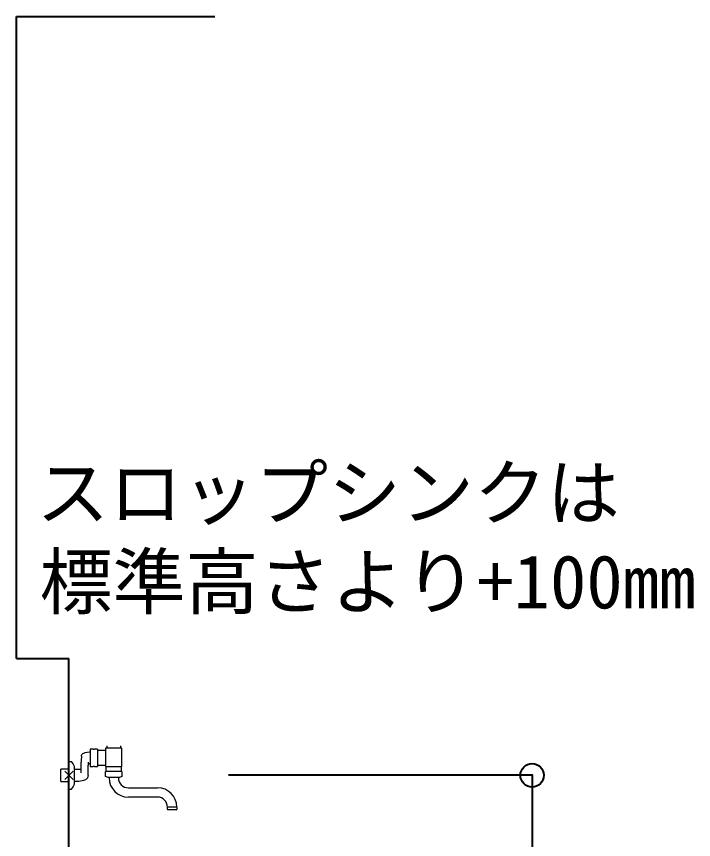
# Model space of a CAD drawing. Units: millimetres at full size, sheet at 1:50. Extents: x -31113 to 29332, y -20209 to 31249.
# Drawn here: x -4990 to -3830, y -107 to 1303 of the extents above; entities that cross this region are included whole.
import ezdxf
from ezdxf.enums import TextEntityAlignment as Align

# ---------------------------------------------------------------- set-up
doc = ezdxf.new("R2010")
doc.units = ezdxf.units.MM
doc.header["$LTSCALE"] = 50
doc.header["$PDMODE"] = 32
doc.header["$PDSIZE"] = 40
doc.layers.add('B-A_文字', color=7, linetype='Continuous', lineweight=25)
doc.layers.add('B-F_寸法・方位', color=7, linetype='Continuous', lineweight=25)
doc.styles.add('ＭＳ ゴシック', font='')
doc.styles.get('ＭＳ ゴシック').set_extended_font_data('MS Gothic')

msp = doc.modelspace()

# ---------------------------------------------------------------- linework, layer by layer
at = {"layer": 'B-A_文字'}
for p, q in [((-4990.42, 1303.29), (-4650.51, 1303.29)), ((-4990.42, 203.29), (-4990.42, 1303.29)), ((-4990.42, 203.29), (-4900.42, 203.29)), ((-4900.42, -1096.71), (-4900.42, 203.29))]:
    msp.add_line(p, q, dxfattribs=at)
at = {"layer": 'B-A_文字', "lineweight": 18}
for p, q in [((-4865.42, 43.54), (-4863.92, 43.54)), ((-4863.92, 48.04), (-4863.92, 41.02)), ((-4858.83, 48.21), (-4856.52, 48.21)), ((-4851.42, 48.04), (-4851.42, 41.02)), ((-4851.42, 46.54), (-4837.72, 46.54)), ((-4823.72, 49.79), (-4837.72, 49.79)), ((-4835.22, 49.79), (-4835.22, 53.79)), ((-4809.72, 49.79), (-4823.72, 49.79)), ((-4812.22, 53.79), (-4812.22, 49.79)), ((-4809.72, 17.64), (-4809.72, 49.79)), ((-4851.42, 41.02), (-4851.42, 26.28)), ((-4900.42, 27.04), (-4895.92, 27.04)), ((-4900.42, 27.04), (-4900.42, -20.46)), ((-4890.92, -11.71), (-4890.92, 18.29)), ((-4879.42, 14.77), (-4879.42, 25.69)), ((-4879.42, 7.29), (-4879.42, 14.85)), ((-4867.43, 15.16), (-4867.42, 20.69)), ((-4867.42, 25.94), (-4867.42, 25.69)), ((-4867.42, 25.69), (-4867.42, 20.69)), ((-4863.92, 23.04), (-4865.42, 23.04)), ((-4863.92, 18.55), (-4863.92, 18.54)), ((-4856.52, 18.38), (-4858.83, 18.38)), ((-4851.45, 18.54), (-4851.42, 18.55)), ((-4851.42, 26.28), (-4851.42, 18.55)), ((-4837.72, 20.04), (-4851.42, 20.04)), ((-4851.42, 18.55), (-4851.42, 18.54)), ((-4823.72, 17.64), (-4837.72, 17.64)), ((-4836.72, 9.94), (-4836.72, 17.64)), ((-4809.72, 17.64), (-4823.72, 17.64)), ((-4810.72, 17.64), (-4810.72, 9.94)), ((-4900.42, 13.79), (-4914.42, 13.79)), ((-4914.42, -7.18), (-4914.42, 13.79)), ((-4893.35, -3.78), (-4907.49, 10.36)), ((-4907.49, -3.78), (-4893.35, 10.36)), ((-4890.92, 13.77), (-4881.42, 13.77)), ((-4837.72, 1.25), (-4837.72, 9.94)), ((-4809.72, 9.94), (-4837.72, 9.94)), ((-4833.47, -0.56), (-4837.72, 1.25)), ((-4809.72, 1.25), (-4813.97, -0.56)), ((-4809.72, 9.94), (-4809.72, 1.25)), ((-4914.42, -7.18), (-4900.42, -7.18)), ((-4887.4, -7.18), (-4890.92, -7.18)), ((-4813.97, -0.56), (-4833.47, -0.56)), ((-4831.72, -1.06), (-4831.72, -0.56)), ((-4815.72, -0.56), (-4815.72, -1.06)), ((-4900.42, -20.46), (-4895.92, -20.46)), ((-4798.72, -18.06), (-4748.72, -18.06)), ((-4748.72, -34.06), (-4798.72, -34.06)), ((-4731.72, -51.4), (-4731.72, -51.06)), ((-4715.72, -51.4), (-4731.72, -51.4)), ((-4716.62, -56.06), (-4730.82, -56.06)), ((-4715.72, -51.06), (-4715.72, -51.4))]:
    msp.add_line(p, q, dxfattribs=at)
for points in [[(-4879.06, 36.16), (-4879.04, 36.47), (-4878.72, 37.7), (-4878.16, 38.82), (-4877.58, 39.58), (-4876.69, 40.42), (-4875.1, 41.39), (-4872.68, 42.33), (-4869.44, 43.13), (-4865.42, 43.54)], [(-4837.72, 49.79), (-4837.72, 35.9), (-4837.72, 30.68), (-4837.72, 17.64)], [(-4863.92, 41.02), (-4863.92, 26.28), (-4863.92, 18.55)], [(-4881.42, 13.77), (-4881.29, 13.77), (-4881.16, 13.79), (-4881.03, 13.83), (-4880.91, 13.87), (-4880.66, 13.99), (-4880.44, 14.12), (-4880.06, 14.37), (-4879.77, 14.58), (-4879.54, 14.75), (-4879.42, 14.85), (-4879.43, 14.84)], [(-4867.67, 2.94), (-4868.06, 0.53), (-4868.62, -0.88), (-4869.25, -1.89), (-4869.98, -2.73), (-4870.7, -3.37), (-4871.48, -3.93), (-4872.3, -4.41), (-4873.59, -5.02), (-4875.66, -5.79), (-4877.78, -6.36), (-4880.43, -6.84), (-4883.62, -7.11), (-4887.42, -7.18)]]:
    msp.add_lwpolyline(points, dxfattribs=at)
for centre, radius, start, end in [((-4860.11, 8.74), 39.49, 88.14623, 95.50491), ((-4855.51, 1.1), 47.12, 85.1014, 91.2245), ((-4673.02, 23.7), 206.42, 176.53958, 179.448), ((-4980.14, -26.88), 100, 26.85661, 32.63319), ((-5090.85, 13.44), 223.43, 357.30612, 0.44135), ((-4864.97, 20.03), 3.05, 98.60903, 143.67678), ((-4859.59, 72.92), 54.55, 265.44245, 270.79668), ((-4855.52, 71.01), 52.64, 268.91501, 274.39185), ((-4980.14, 33.47), 100, 327.36682, 333.14339), ((-4798.72, -1.06), 33, 180, 270), ((-4798.72, -1.06), 17, 180, 270), ((-4748.72, -51.06), 33, 0, 90), ((-4748.72, -51.06), 17, 0, 90), ((-4729.47, -53.38), 3, 138.59038, 243.25632), ((-4717.97, -53.38), 3, 296.74373, 41.40963)]:
    msp.add_arc(centre, radius, start, end, dxfattribs=at)
at = {"layer": 'B-F_寸法・方位'}
for q in [(-4627.01, 3.29), (-4106.88, -1096.71)]:
    msp.add_line((-4106.88, 3.29), q, dxfattribs=at)
msp.add_point((-4106.88, 3.29), dxfattribs=at)

# ---------------------------------------------------------------- texts
at = {"layer": 'B-A_文字', "style": 'ＭＳ ゴシック'}
for s, p in [('スロップシンクは', (-4956.56, 414.21)), ('標準高さより+100mm', (-4950.91, 261.71))]:
    msp.add_text(s, height=91.64, dxfattribs=at).set_placement(p, align=Align.BOTTOM_LEFT)

doc.saveas('drawing.dxf')
